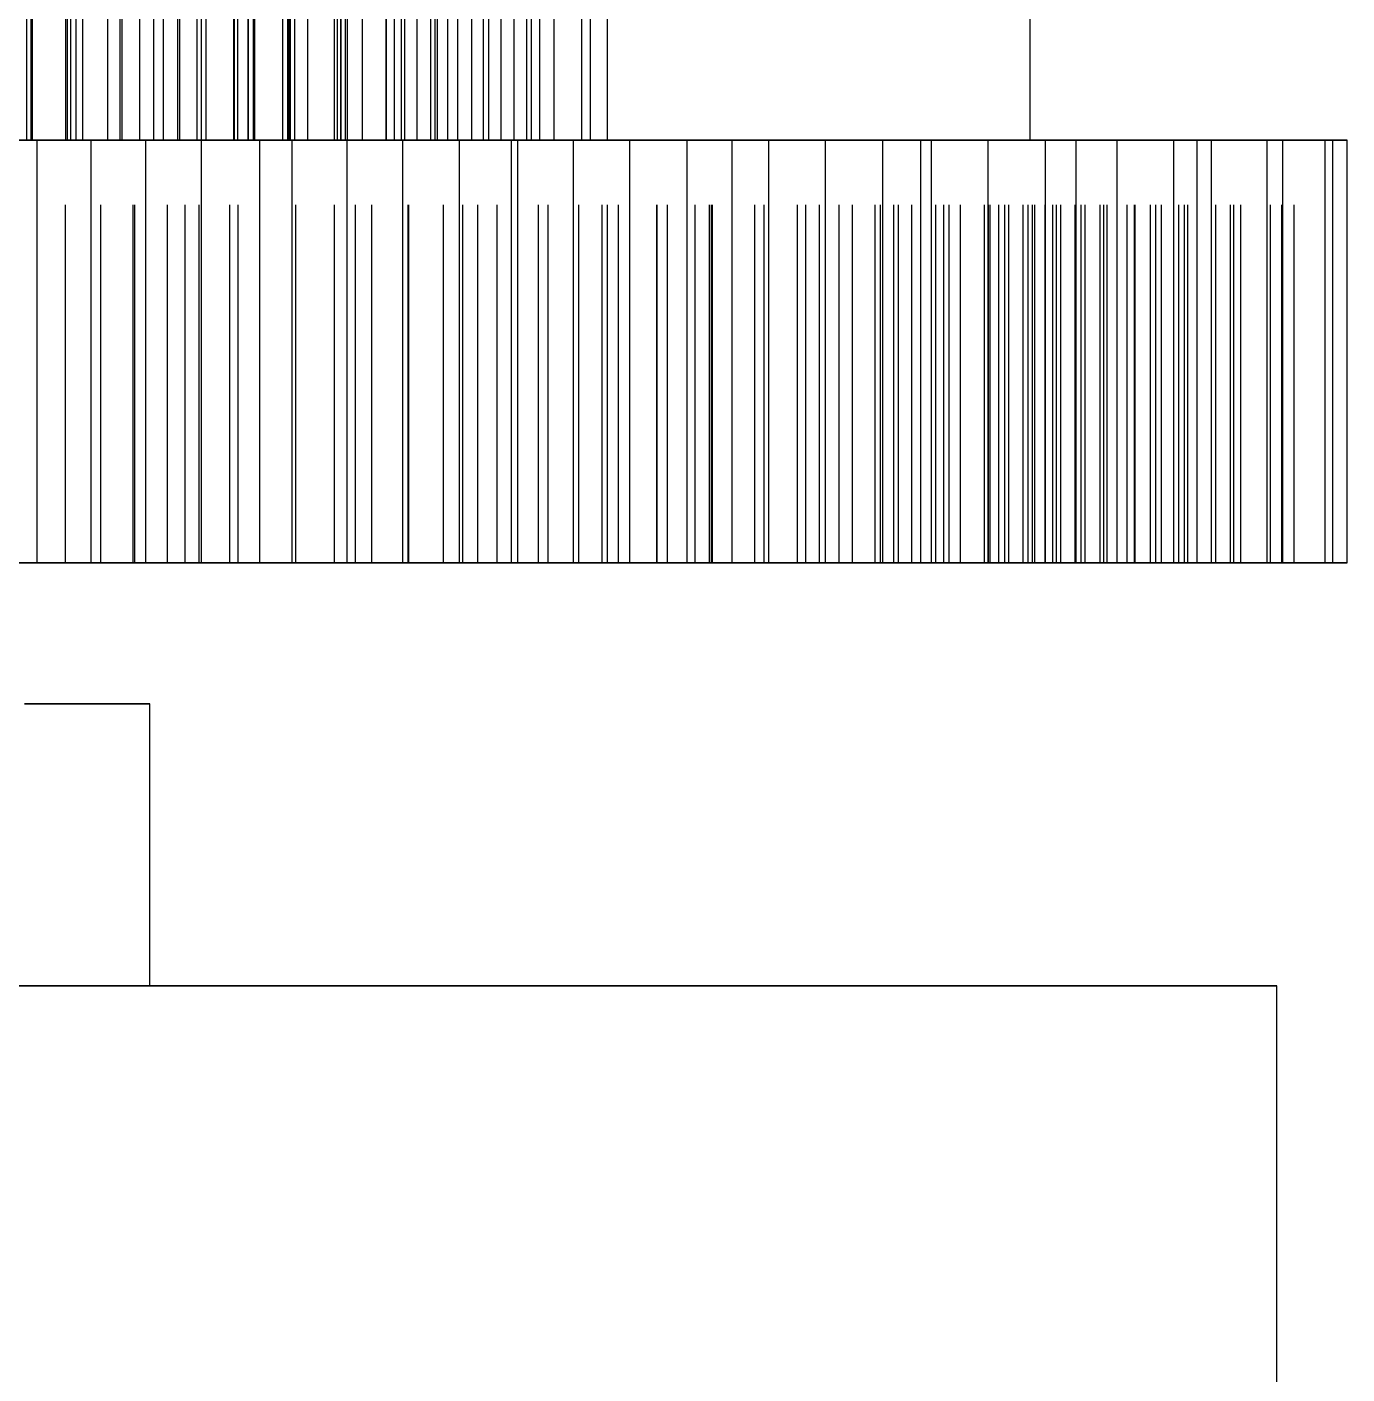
# Model space of a CAD drawing. Header units: millimetres. Extents: x -13 to 234, y -140 to 87.
# Drawn here: x 40.814 to 45.499, y 64.633 to 69.411 of the extents above; entities that cross this region are included whole.
import ezdxf

# ---------------------------------------------------------------- set-up
doc = ezdxf.new("R2010")
doc.units = ezdxf.units.MM
doc.linetypes.add('DASHED', pattern=[1.524, 1.27, -0.254])
doc.layers.add('HIDDEN', color=8, linetype='DASHED')
doc.layers.add('VISIBLE', color=7, linetype='CONTINUOUS')

msp = doc.modelspace()

# ---------------------------------------------------------------- linework, layer by layer
at = {"layer": 'HIDDEN'}
for points in [[(40.81405, 69.01), (40.81405, 73.01)], [(40.81405, 69.01), (40.81405, 73.01)], [(40.82917, 69.01), (40.82917, 73.01)], [(40.82917, 69.01), (40.82917, 73.01)], [(40.83438, 69.01), (40.83438, 73.01)], [(40.83438, 69.01), (40.83438, 73.01)], [(40.95166, 69.01), (40.95166, 73.01)], [(40.95166, 69.01), (40.95166, 73.01)], [(40.95778, 69.01), (40.95778, 73.01)], [(40.95778, 69.01), (40.95778, 73.01)], [(40.96945, 69.01), (40.96945, 73.01)], [(40.96945, 69.01), (40.96945, 73.01)], [(40.98869, 69.01), (40.98869, 73.01)], [(40.98869, 69.01), (40.98869, 73.01)], [(41.01295, 69.01), (41.01295, 73.01)], [(41.01295, 69.01), (41.01295, 73.01)], [(41.10142, 69.01), (41.10142, 73.01)], [(41.10142, 69.01), (41.10142, 73.01)], [(41.14527, 69.01), (41.14527, 73.01)], [(41.14527, 69.01), (41.14527, 73.01)], [(41.15241, 69.01), (41.15241, 73.01)], [(41.15241, 69.01), (41.15241, 73.01)], [(41.21428, 69.01), (41.21428, 73.01)], [(41.21428, 69.01), (41.21428, 73.01)], [(41.26419, 69.01), (41.26419, 73.01)], [(41.26419, 69.01), (41.26419, 73.01)], [(41.29909, 69.01), (41.29909, 73.01)], [(41.29909, 69.01), (41.29909, 73.01)], [(41.34936, 69.01), (41.34936, 73.01)], [(41.34936, 69.01), (41.34936, 73.01)], [(41.35685, 69.01), (41.35685, 73.01)], [(41.35685, 69.01), (41.35685, 73.01)], [(41.41782, 69.01), (41.41782, 73.01)], [(41.41782, 69.01), (41.41782, 73.01)], [(41.43334, 69.01), (41.43334, 73.01)], [(41.43334, 69.01), (41.43334, 73.01)], [(41.45025, 69.01), (41.45025, 73.01)], [(41.45025, 69.01), (41.45025, 73.01)], [(41.54834, 69.01), (41.54834, 73.01)], [(41.54834, 69.01), (41.54834, 73.01)], [(41.55129, 69.01), (41.55129, 73.01)], [(41.55129, 69.01), (41.55129, 73.01)], [(41.56259, 69.01), (41.56259, 73.01)], [(41.56259, 69.01), (41.56259, 73.01)], [(41.5988, 69.01), (41.5988, 73.01)], [(41.5988, 69.01), (41.5988, 73.01)], [(41.60028, 69.01), (41.60028, 73.01)], [(41.60028, 69.01), (41.60028, 73.01)], [(41.6185, 69.01), (41.6185, 73.01)], [(41.6185, 69.01), (41.6185, 73.01)], [(41.62339, 69.01), (41.62339, 73.01)], [(41.62339, 69.01), (41.62339, 73.01)], [(41.72181, 69.01), (41.72181, 73.01)], [(41.72181, 69.01), (41.72181, 73.01)], [(41.73992, 69.01), (41.73992, 73.01)], [(41.73992, 69.01), (41.73992, 73.01)], [(41.7405, 69.01), (41.7405, 73.01)], [(41.7405, 69.01), (41.7405, 73.01)], [(41.74476, 69.01), (41.74476, 73.01)], [(41.74476, 69.01), (41.74476, 73.01)], [(41.74731, 69.01), (41.74731, 73.01)], [(41.74731, 69.01), (41.74731, 73.01)], [(41.74914, 69.01), (41.74914, 73.01)], [(41.74914, 69.01), (41.74914, 73.01)], [(41.76511, 69.01), (41.76511, 73.01)], [(41.76511, 69.01), (41.76511, 73.01)], [(41.81109, 69.01), (41.81109, 73.01)], [(41.81109, 69.01), (41.81109, 73.01)], [(41.90581, 69.01), (41.90581, 73.01)], [(41.90581, 69.01), (41.90581, 73.01)], [(41.91579, 69.01), (41.91579, 73.01)], [(41.91579, 69.01), (41.91579, 73.01)], [(41.9279, 69.01), (41.9279, 73.01)], [(41.9279, 69.01), (41.9279, 73.01)], [(41.9296, 69.01), (41.9296, 73.01)], [(41.9296, 69.01), (41.9296, 73.01)], [(41.94468, 69.01), (41.94468, 73.01)], [(41.94468, 69.01), (41.94468, 73.01)], [(41.95155, 69.01), (41.95155, 73.01)], [(41.95155, 69.01), (41.95155, 73.01)], [(42.00451, 69.01), (42.00451, 73.01)], [(42.00451, 69.01), (42.00451, 73.01)], [(42.08865, 69.01), (42.08865, 73.01)], [(42.08865, 69.01), (42.08865, 73.01)], [(42.08911, 69.01), (42.08911, 73.01)], [(42.08911, 69.01), (42.08911, 73.01)], [(42.09023, 69.01), (42.09023, 73.01)], [(42.09023, 69.01), (42.09023, 73.01)], [(42.11877, 69.01), (42.11877, 73.01)], [(42.11877, 69.01), (42.11877, 73.01)], [(42.14323, 69.01), (42.14323, 73.01)], [(42.14323, 69.01), (42.14323, 73.01)], [(42.15543, 69.01), (42.15543, 73.01)], [(42.15543, 69.01), (42.15543, 73.01)], [(42.19859, 69.01), (42.19859, 73.01)], [(42.19859, 69.01), (42.19859, 73.01)], [(42.24738, 69.01), (42.24738, 73.01)], [(42.24738, 69.01), (42.24738, 73.01)], [(42.26326, 69.01), (42.26326, 73.01)], [(42.26326, 69.01), (42.26326, 73.01)], [(42.27168, 69.01), (42.27168, 73.01)], [(42.27168, 69.01), (42.27168, 73.01)], [(42.3079, 69.01), (42.3079, 73.01)], [(42.3079, 69.01), (42.3079, 73.01)], [(42.3428, 69.01), (42.3428, 73.01)], [(42.3428, 69.01), (42.3428, 73.01)], [(42.3932, 69.01), (42.3932, 73.01)], [(42.3932, 69.01), (42.3932, 73.01)], [(42.43485, 69.01), (42.43485, 73.01)], [(42.43485, 69.01), (42.43485, 73.01)], [(42.45347, 69.01), (42.45347, 73.01)], [(42.45347, 69.01), (42.45347, 73.01)], [(42.49691, 69.01), (42.49691, 73.01)], [(42.49691, 69.01), (42.49691, 73.01)], [(42.54325, 69.01), (42.54325, 73.01)], [(42.54325, 69.01), (42.54325, 73.01)], [(42.58821, 69.01), (42.58821, 73.01)], [(42.58821, 69.01), (42.58821, 73.01)], [(42.60498, 69.01), (42.60498, 73.01)], [(42.60498, 69.01), (42.60498, 73.01)], [(42.63444, 69.01), (42.63444, 73.01)], [(42.63444, 69.01), (42.63444, 73.01)], [(42.6857, 69.01), (42.6857, 73.01)], [(42.6857, 69.01), (42.6857, 73.01)], [(42.78352, 69.01), (42.78352, 73.01)], [(42.78352, 69.01), (42.78352, 73.01)], [(42.81452, 69.01), (42.81452, 73.01)], [(42.81452, 69.01), (42.81452, 73.01)], [(42.8742, 69.01), (42.8742, 73.01)], [(42.8742, 69.01), (42.8742, 73.01)], [(30.41071, 69.01), (31.01786, 69.01), (31.625, 69.01), (32.23214, 69.01), (32.83929, 69.01), (33.44643, 69.01), (34.05357, 69.01), (34.66071, 69.01), (35.26786, 69.01), (35.875, 69.01), (36.48214, 69.01), (37.08929, 69.01), (37.69643, 69.01), (38.30357, 69.01), (38.91071, 69.01), (39.51786, 69.01), (40.125, 69.01), (40.73214, 69.01), (41.33929, 69.01), (41.94643, 69.01), (42.55357, 69.01), (43.16071, 69.01), (43.76786, 69.01), (44.375, 69.01)], [(42.875, 69.01), (42.31548, 69.01), (41.75595, 69.01), (41.19643, 69.01), (40.6369, 69.01), (40.07738, 69.01), (39.51786, 69.01), (38.95833, 69.01), (38.39881, 69.01), (37.83929, 69.01), (37.27976, 69.01), (36.72024, 69.01), (36.16071, 69.01), (35.60119, 69.01), (35.04167, 69.01), (34.48214, 69.01), (33.92262, 69.01), (33.3631, 69.01), (32.80357, 69.01), (32.24405, 69.01), (31.68452, 69.01), (31.125, 69.01), (30.56548, 69.01)], [(30.56548, 69.01), (31.125, 69.01), (31.68452, 69.01), (32.24405, 69.01), (32.80357, 69.01), (33.3631, 69.01), (33.92262, 69.01), (34.48214, 69.01), (35.04167, 69.01), (35.60119, 69.01), (36.16071, 69.01), (36.72024, 69.01), (37.27976, 69.01), (37.83929, 69.01), (38.39881, 69.01), (38.95833, 69.01), (39.51786, 69.01), (40.07738, 69.01), (40.6369, 69.01), (41.19643, 69.01), (41.75595, 69.01), (42.31548, 69.01), (42.875, 69.01)], [(40.81405, 69.01), (40.61785, 69.01)], [(40.61785, 69.01), (40.81405, 69.01)], [(40.66362, 69.01), (40.8508, 69.01)], [(40.69615, 69.01), (40.83438, 69.01)], [(40.83438, 69.01), (40.69615, 69.01)], [(44.375, 69.01), (44.23977, 69.01), (44.10455, 69.01), (43.96932, 69.01), (43.8341, 69.01), (43.69887, 69.01), (43.56364, 69.01), (43.42842, 69.01), (43.29319, 69.01), (43.15796, 69.01), (43.02274, 69.01), (42.88751, 69.01), (42.75229, 69.01), (42.61706, 69.01), (42.48183, 69.01), (42.34661, 69.01), (42.21138, 69.01), (42.07616, 69.01), (41.94093, 69.01), (41.8057, 69.01), (41.67048, 69.01), (41.53525, 69.01), (41.40002, 69.01), (41.2648, 69.01), (41.12957, 69.01), (40.99435, 69.01), (40.85912, 69.01), (40.72389, 69.01)], [(40.95166, 69.01), (40.74615, 69.01)], [(40.74615, 69.01), (40.95166, 69.01)], [(41.01295, 69.01), (40.81405, 69.01)], [(40.81405, 69.01), (41.01295, 69.01)], [(40.95778, 69.01), (40.82917, 69.01)], [(40.82917, 69.01), (40.98869, 69.01)], [(40.98869, 69.01), (40.82917, 69.01)], [(40.82917, 69.01), (40.95778, 69.01)], [(40.83438, 69.01), (40.96945, 69.01)], [(40.96945, 69.01), (40.83438, 69.01)], [(40.8508, 69.01), (41.04166, 69.01)], [(40.8508, 67.51), (40.8508, 69.01)], [(40.95088, 69.01), (41.19152, 69.01)], [(41.07584, 69.01), (40.95088, 69.01)], [(41.19152, 69.01), (40.95088, 69.01)], [(40.95088, 69.01), (41.07584, 69.01)], [(40.95088, 67.51), (40.95088, 69.01)], [(40.95088, 67.51), (40.95088, 69.01)], [(41.10142, 69.01), (40.95166, 69.01)], [(40.95166, 69.01), (41.10142, 69.01)], [(41.15241, 69.01), (40.95778, 69.01)], [(40.95778, 69.01), (41.15241, 69.01)], [(40.96945, 69.01), (41.10142, 69.01)], [(41.10142, 69.01), (40.96945, 69.01)], [(40.98869, 69.01), (41.14527, 69.01)], [(41.14527, 69.01), (40.98869, 69.01)], [(41.21428, 69.01), (41.01295, 69.01)], [(41.01295, 69.01), (41.21428, 69.01)], [(41.04166, 69.01), (41.23594, 69.01)], [(41.04166, 67.51), (41.04166, 69.01)], [(41.19643, 69.01), (41.07584, 69.01)], [(41.07584, 69.01), (41.19643, 69.01)], [(41.07584, 67.51), (41.07584, 69.01)], [(41.07584, 67.51), (41.07584, 69.01)], [(41.14527, 69.01), (41.29909, 69.01)], [(41.29909, 69.01), (41.14527, 69.01)], [(41.34936, 69.01), (41.15241, 69.01)], [(41.15241, 69.01), (41.34936, 69.01)], [(41.19152, 69.01), (41.37573, 69.01)], [(41.37573, 69.01), (41.19152, 69.01)], [(41.19152, 67.51), (41.19152, 69.01)], [(41.19152, 67.51), (41.19152, 69.01)], [(41.31298, 69.01), (41.19643, 69.01)], [(41.19643, 69.01), (41.31298, 69.01)], [(41.19643, 67.51), (41.19643, 69.01)], [(41.19643, 67.51), (41.19643, 69.01)], [(41.41782, 69.01), (41.21428, 69.01)], [(41.21428, 69.01), (41.41782, 69.01)], [(41.23594, 69.01), (41.43344, 69.01)], [(41.23594, 67.51), (41.23594, 69.01)], [(41.35685, 69.01), (41.26419, 69.01)], [(41.26419, 69.01), (41.43334, 69.01)], [(41.43334, 69.01), (41.26419, 69.01)], [(41.26419, 69.01), (41.35685, 69.01)], [(41.29909, 69.01), (41.45025, 69.01)], [(41.45025, 69.01), (41.29909, 69.01)], [(41.4257, 69.01), (41.31298, 69.01)], [(41.31298, 69.01), (41.4257, 69.01)], [(41.31298, 67.51), (41.31298, 69.01)], [(41.31298, 67.51), (41.31298, 69.01)], [(41.54834, 69.01), (41.34936, 69.01)], [(41.34936, 69.01), (41.54834, 69.01)], [(41.55129, 69.01), (41.35685, 69.01)], [(41.35685, 69.01), (41.55129, 69.01)], [(41.37573, 69.01), (41.56388, 69.01)], [(41.56388, 69.01), (41.37573, 69.01)], [(41.37573, 67.51), (41.37573, 69.01)], [(41.37573, 67.51), (41.37573, 69.01)], [(41.62339, 69.01), (41.41782, 69.01)], [(41.41782, 69.01), (41.62339, 69.01)], [(41.53473, 69.01), (41.4257, 69.01)], [(41.4257, 69.01), (41.53473, 69.01)], [(41.4257, 67.51), (41.4257, 69.01)], [(41.4257, 67.51), (41.4257, 69.01)], [(41.43334, 69.01), (41.60028, 69.01)], [(41.60028, 69.01), (41.43334, 69.01)], [(41.43344, 69.01), (41.64018, 69.01)], [(41.43344, 67.51), (41.43344, 69.01)], [(41.45025, 69.01), (41.5988, 69.01)], [(41.5988, 69.01), (41.45025, 69.01)], [(41.64018, 69.01), (41.53473, 69.01)], [(41.53473, 69.01), (41.64018, 69.01)], [(41.53473, 67.51), (41.53473, 69.01)], [(41.53473, 67.51), (41.53473, 69.01)], [(41.74914, 69.01), (41.54834, 69.01)], [(41.54834, 69.01), (41.74914, 69.01)], [(41.74731, 69.01), (41.55129, 69.01)], [(41.55129, 69.01), (41.74731, 69.01)], [(41.6185, 69.01), (41.56259, 69.01)], [(41.56259, 69.01), (41.73992, 69.01)], [(41.73992, 69.01), (41.56259, 69.01)], [(41.56259, 69.01), (41.6185, 69.01)], [(41.56388, 69.01), (41.75559, 69.01)], [(41.64018, 69.01), (41.56388, 69.01)], [(41.56388, 67.51), (41.56388, 69.01)], [(41.56388, 67.51), (41.56388, 69.01)], [(41.5988, 69.01), (41.74476, 69.01)], [(41.74476, 69.01), (41.5988, 69.01)], [(41.60028, 69.01), (41.76511, 69.01)], [(41.76511, 69.01), (41.60028, 69.01)], [(41.81109, 69.01), (41.6185, 69.01)], [(41.6185, 69.01), (41.81109, 69.01)], [(41.74476, 69.01), (41.62339, 69.01)], [(41.62339, 69.01), (41.74476, 69.01)], [(41.64018, 67.51), (41.64018, 69.01)], [(41.7405, 69.01), (41.72181, 69.01)], [(41.72181, 69.01), (41.90581, 69.01)], [(41.90581, 69.01), (41.72181, 69.01)], [(41.72181, 69.01), (41.7405, 69.01)], [(41.73992, 69.01), (41.91579, 69.01)], [(41.91579, 69.01), (41.73992, 69.01)], [(41.7405, 69.01), (41.9296, 69.01)], [(41.9296, 69.01), (41.7405, 69.01)], [(41.94468, 69.01), (41.74731, 69.01)], [(41.74731, 69.01), (41.94468, 69.01)], [(41.95155, 69.01), (41.74914, 69.01)], [(41.74914, 69.01), (41.95155, 69.01)], [(41.75559, 69.01), (41.95055, 69.01)], [(41.75559, 67.51), (41.75559, 69.01)], [(41.76511, 69.01), (41.9279, 69.01)], [(41.9279, 69.01), (41.76511, 69.01)], [(41.76884, 69.01), (41.98057, 69.01)], [(41.90522, 69.01), (41.76884, 69.01)], [(41.98057, 69.01), (41.76884, 69.01)], [(41.76884, 69.01), (41.90522, 69.01)], [(41.76884, 67.51), (41.76884, 69.01)], [(41.76884, 67.51), (41.76884, 69.01)], [(42.00451, 69.01), (41.81109, 69.01)], [(41.81109, 69.01), (42.00451, 69.01)], [(42.03771, 69.01), (41.90522, 69.01)], [(41.90522, 69.01), (42.03771, 69.01)], [(41.90522, 67.51), (41.90522, 69.01)], [(41.90522, 67.51), (41.90522, 69.01)], [(41.90581, 69.01), (42.08911, 69.01)], [(42.08911, 69.01), (41.90581, 69.01)], [(41.91579, 69.01), (42.09023, 69.01)], [(42.09023, 69.01), (41.91579, 69.01)], [(41.9279, 69.01), (42.08865, 69.01)], [(42.08865, 69.01), (41.9279, 69.01)], [(41.9296, 69.01), (42.11877, 69.01)], [(42.11877, 69.01), (41.9296, 69.01)], [(42.14323, 69.01), (41.94468, 69.01)], [(41.94468, 69.01), (42.14323, 69.01)], [(41.95055, 69.01), (42.14853, 69.01)], [(41.95055, 67.51), (41.95055, 69.01)], [(42.15543, 69.01), (41.95155, 69.01)], [(41.95155, 69.01), (42.15543, 69.01)], [(41.98057, 69.01), (42.16907, 69.01)], [(42.16907, 69.01), (41.98057, 69.01)], [(41.98057, 67.51), (41.98057, 69.01)], [(41.98057, 67.51), (41.98057, 69.01)], [(42.19859, 69.01), (42.00451, 69.01)], [(42.00451, 69.01), (42.19859, 69.01)], [(42.16661, 69.01), (42.03771, 69.01)], [(42.03771, 69.01), (42.16661, 69.01)], [(42.03771, 67.51), (42.03771, 69.01)], [(42.03771, 67.51), (42.03771, 69.01)], [(42.08865, 69.01), (42.24738, 69.01)], [(42.24738, 69.01), (42.08865, 69.01)], [(42.08911, 69.01), (42.27168, 69.01)], [(42.27168, 69.01), (42.08911, 69.01)], [(42.09023, 69.01), (42.26326, 69.01)], [(42.26326, 69.01), (42.09023, 69.01)], [(42.11877, 69.01), (42.3079, 69.01)], [(42.3079, 69.01), (42.11877, 69.01)], [(42.3428, 69.01), (42.14323, 69.01)], [(42.14323, 69.01), (42.3428, 69.01)], [(42.14853, 69.01), (42.34935, 69.01)], [(42.14853, 67.51), (42.14853, 69.01)], [(42.24738, 69.01), (42.15543, 69.01)], [(42.15543, 69.01), (42.24738, 69.01)], [(42.29208, 69.01), (42.16661, 69.01)], [(42.16661, 69.01), (42.29208, 69.01)], [(42.16661, 67.51), (42.16661, 69.01)], [(42.16661, 67.51), (42.16661, 69.01)], [(42.16907, 69.01), (42.36101, 69.01)], [(42.36101, 69.01), (42.16907, 69.01)], [(42.16907, 67.51), (42.16907, 69.01)], [(42.16907, 67.51), (42.16907, 69.01)], [(42.3932, 69.01), (42.19859, 69.01)], [(42.19859, 69.01), (42.3932, 69.01)], [(42.26326, 69.01), (42.43485, 69.01)], [(42.43485, 69.01), (42.26326, 69.01)], [(42.27168, 69.01), (42.45347, 69.01)], [(42.45347, 69.01), (42.27168, 69.01)], [(42.41425, 69.01), (42.29208, 69.01)], [(42.29208, 69.01), (42.41425, 69.01)], [(42.29208, 67.51), (42.29208, 69.01)], [(42.29208, 67.51), (42.29208, 69.01)], [(42.3079, 69.01), (42.49691, 69.01)], [(42.49691, 69.01), (42.3079, 69.01)], [(42.54325, 69.01), (42.3428, 69.01)], [(42.3428, 69.01), (42.54325, 69.01)], [(42.34935, 69.01), (42.53321, 69.01)], [(42.34935, 67.51), (42.34935, 69.01)], [(42.36101, 69.01), (42.55602, 69.01)], [(42.53321, 69.01), (42.36101, 69.01)], [(42.36101, 67.51), (42.36101, 69.01)], [(42.36101, 67.51), (42.36101, 69.01)], [(42.58821, 69.01), (42.3932, 69.01)], [(42.3932, 69.01), (42.58821, 69.01)], [(42.53321, 69.01), (42.41425, 69.01)], [(42.41425, 69.01), (42.53321, 69.01)], [(42.41425, 67.51), (42.41425, 69.01)], [(42.41425, 67.51), (42.41425, 69.01)], [(42.43485, 69.01), (42.60498, 69.01)], [(42.60498, 69.01), (42.43485, 69.01)], [(42.45347, 69.01), (42.63444, 69.01)], [(42.63444, 69.01), (42.45347, 69.01)], [(42.48238, 69.01), (42.66385, 69.01)], [(42.6293, 69.01), (42.48238, 69.01)], [(42.66385, 69.01), (42.48238, 69.01)], [(42.48238, 69.01), (42.6293, 69.01)], [(42.48238, 67.51), (42.48238, 69.01)], [(42.48238, 67.51), (42.48238, 69.01)], [(42.49691, 69.01), (42.6857, 69.01)], [(42.6857, 69.01), (42.49691, 69.01)], [(42.53321, 67.51), (42.53321, 69.01)], [(42.60498, 69.01), (42.54325, 69.01)], [(42.54325, 69.01), (42.60498, 69.01)], [(42.55602, 69.01), (42.75386, 69.01)], [(42.55602, 67.51), (42.55602, 69.01)], [(42.78352, 69.01), (42.58821, 69.01)], [(42.58821, 69.01), (42.78352, 69.01)], [(42.77286, 69.01), (42.6293, 69.01)], [(42.6293, 69.01), (42.77286, 69.01)], [(42.6293, 67.51), (42.6293, 69.01)], [(42.6293, 67.51), (42.6293, 69.01)], [(42.63444, 69.01), (42.81452, 69.01)], [(42.81452, 69.01), (42.63444, 69.01)], [(42.66385, 69.01), (42.85545, 69.01)], [(42.85545, 69.01), (42.66385, 69.01)], [(42.66385, 67.51), (42.66385, 69.01)], [(42.66385, 67.51), (42.66385, 69.01)], [(42.6857, 69.01), (42.8742, 69.01)], [(42.8742, 69.01), (42.6857, 69.01)], [(42.75386, 69.01), (42.95429, 69.01)], [(42.75386, 67.51), (42.75386, 69.01)], [(42.91328, 69.01), (42.77286, 69.01)], [(42.77286, 69.01), (42.91328, 69.01)], [(42.77286, 67.51), (42.77286, 69.01)], [(42.77286, 67.51), (42.77286, 69.01)], [(42.81452, 69.01), (42.78352, 69.01)], [(42.78352, 69.01), (42.81452, 69.01)], [(42.85545, 69.01), (43.04995, 69.01)], [(43.04995, 69.01), (42.85545, 69.01)], [(42.85545, 67.51), (42.85545, 69.01)], [(42.85545, 67.51), (42.85545, 69.01)], [(42.875, 67.51), (42.875, 69.01)], [(43.05071, 69.01), (42.91328, 69.01)], [(42.91328, 69.01), (43.05071, 69.01)], [(42.91328, 67.51), (42.91328, 69.01)], [(42.91328, 67.51), (42.91328, 69.01)], [(42.95429, 69.01), (43.15715, 69.01)], [(42.95429, 67.51), (42.95429, 69.01)], [(43.04995, 69.01), (43.24705, 69.01)], [(43.24705, 69.01), (43.04995, 69.01)], [(43.04995, 67.51), (43.04995, 69.01)], [(43.04995, 67.51), (43.04995, 69.01)], [(43.18525, 69.01), (43.05071, 69.01)], [(43.05071, 69.01), (43.18525, 69.01)], [(43.05071, 67.51), (43.05071, 69.01)], [(43.05071, 67.51), (43.05071, 69.01)], [(43.08696, 69.01), (43.23703, 69.01)], [(43.2435, 69.01), (43.08696, 69.01)], [(43.23703, 69.01), (43.08696, 69.01)], [(43.08696, 69.01), (43.2435, 69.01)], [(43.08696, 67.51), (43.08696, 69.01)], [(43.08696, 67.51), (43.08696, 69.01)], [(43.15715, 69.01), (43.31696, 69.01)], [(43.15715, 67.51), (43.15715, 69.01)], [(43.31696, 69.01), (43.18525, 69.01)], [(43.18525, 69.01), (43.31696, 69.01)], [(43.18525, 67.51), (43.18525, 69.01)], [(43.18525, 67.51), (43.18525, 69.01)], [(43.23703, 69.01), (43.43051, 69.01)], [(43.43051, 69.01), (43.23703, 69.01)], [(43.23703, 67.51), (43.23703, 69.01)], [(43.23703, 67.51), (43.23703, 69.01)], [(43.39721, 69.01), (43.2435, 69.01)], [(43.2435, 69.01), (43.39721, 69.01)], [(43.2435, 67.51), (43.2435, 69.01)], [(43.2435, 67.51), (43.2435, 69.01)], [(43.24705, 69.01), (43.4465, 69.01)], [(43.31696, 69.01), (43.24705, 69.01)], [(43.24705, 67.51), (43.24705, 69.01)], [(43.24705, 67.51), (43.24705, 69.01)], [(43.31696, 67.51), (43.31696, 69.01)], [(43.54828, 69.01), (43.39721, 69.01)], [(43.39721, 69.01), (43.54828, 69.01)], [(43.39721, 67.51), (43.39721, 69.01)], [(43.39721, 67.51), (43.39721, 69.01)], [(43.43051, 69.01), (43.62636, 69.01)], [(43.62636, 69.01), (43.43051, 69.01)], [(43.43051, 67.51), (43.43051, 69.01)], [(43.43051, 67.51), (43.43051, 69.01)], [(43.4465, 69.01), (43.64812, 69.01)], [(43.4465, 67.51), (43.4465, 69.01)], [(43.6968, 69.01), (43.54828, 69.01)], [(43.54828, 69.01), (43.6968, 69.01)], [(43.54828, 67.51), (43.54828, 69.01)], [(43.54828, 67.51), (43.54828, 69.01)], [(43.57877, 69.01), (43.69648, 69.01)], [(43.74394, 69.01), (43.57877, 69.01)], [(43.69648, 69.01), (43.57877, 69.01)], [(43.57877, 69.01), (43.74394, 69.01)], [(43.57877, 67.51), (43.57877, 69.01)], [(43.57877, 67.51), (43.57877, 69.01)], [(43.62636, 69.01), (43.82428, 69.01)], [(43.82428, 69.01), (43.62636, 69.01)], [(43.62636, 67.51), (43.62636, 69.01)], [(43.62636, 67.51), (43.62636, 69.01)], [(43.64812, 69.01), (43.85175, 69.01)], [(43.64812, 67.51), (43.64812, 69.01)], [(43.69648, 69.01), (43.89064, 69.01)], [(43.89064, 69.01), (43.69648, 69.01)], [(43.69648, 67.51), (43.69648, 69.01)], [(43.69648, 67.51), (43.69648, 69.01)], [(43.84286, 69.01), (43.6968, 69.01)], [(43.6968, 69.01), (43.84286, 69.01)], [(43.6968, 67.51), (43.6968, 69.01)], [(43.6968, 67.51), (43.6968, 69.01)], [(43.90684, 69.01), (43.74394, 69.01)], [(43.74394, 69.01), (43.90684, 69.01)], [(43.74394, 67.51), (43.74394, 69.01)], [(43.74394, 67.51), (43.74394, 69.01)], [(43.82428, 69.01), (44.0241, 69.01)], [(43.98649, 69.01), (43.82428, 69.01)], [(43.82428, 67.51), (43.82428, 69.01)], [(43.82428, 67.51), (43.82428, 69.01)], [(43.98649, 69.01), (43.84286, 69.01)], [(43.84286, 69.01), (43.98649, 69.01)], [(43.84286, 67.51), (43.84286, 69.01)], [(43.84286, 67.51), (43.84286, 69.01)], [(43.85175, 69.01), (43.98649, 69.01)], [(43.85175, 67.51), (43.85175, 69.01)], [(43.89064, 69.01), (44.08658, 69.01)], [(44.08658, 69.01), (43.89064, 69.01)], [(43.89064, 67.51), (43.89064, 69.01)], [(43.89064, 67.51), (43.89064, 69.01)], [(44.06759, 69.01), (43.90684, 69.01)], [(43.90684, 69.01), (44.06759, 69.01)], [(43.90684, 67.51), (43.90684, 69.01)], [(43.90684, 67.51), (43.90684, 69.01)], [(43.9547, 69.01), (44.03932, 69.01)], [(44.12746, 69.01), (43.9547, 69.01)], [(44.03932, 69.01), (43.9547, 69.01)], [(43.9547, 69.01), (44.12746, 69.01)], [(43.9547, 67.51), (43.9547, 69.01)], [(43.9547, 67.51), (43.9547, 69.01)], [(43.98649, 67.51), (43.98649, 69.01)], [(44.0241, 69.01), (44.22563, 69.01)], [(44.0241, 67.51), (44.0241, 69.01)], [(44.03932, 69.01), (44.23291, 69.01)], [(44.23291, 69.01), (44.03932, 69.01)], [(44.03932, 67.51), (44.03932, 69.01)], [(44.03932, 67.51), (44.03932, 69.01)], [(44.22626, 69.01), (44.06759, 69.01)], [(44.06759, 69.01), (44.22626, 69.01)], [(44.06759, 67.51), (44.06759, 69.01)], [(44.06759, 67.51), (44.06759, 69.01)], [(44.08658, 69.01), (44.28409, 69.01)], [(44.28409, 69.01), (44.08658, 69.01)], [(44.08658, 67.51), (44.08658, 69.01)], [(44.08658, 67.51), (44.08658, 69.01)], [(44.29851, 69.01), (44.12746, 69.01)], [(44.12746, 69.01), (44.29851, 69.01)], [(44.12746, 67.51), (44.12746, 69.01)], [(44.12746, 67.51), (44.12746, 69.01)], [(44.21238, 69.01), (44.26336, 69.01)], [(44.39163, 69.01), (44.21238, 69.01)], [(44.26336, 69.01), (44.21238, 69.01)], [(44.21238, 69.01), (44.39163, 69.01)], [(44.21238, 67.51), (44.21238, 69.01)], [(44.21238, 67.51), (44.21238, 69.01)], [(44.22563, 69.01), (44.42873, 69.01)], [(44.22563, 67.51), (44.22563, 69.01)], [(44.38291, 69.01), (44.22626, 69.01)], [(44.22626, 69.01), (44.38291, 69.01)], [(44.22626, 67.51), (44.22626, 69.01)], [(44.22626, 67.51), (44.22626, 69.01)], [(44.23291, 69.01), (44.42771, 69.01)], [(44.42771, 69.01), (44.23291, 69.01)], [(44.23291, 67.51), (44.23291, 69.01)], [(44.23291, 67.51), (44.23291, 69.01)], [(44.26336, 69.01), (44.45517, 69.01)], [(44.45517, 69.01), (44.26336, 69.01)], [(44.26336, 67.51), (44.26336, 69.01)], [(44.26336, 67.51), (44.26336, 69.01)], [(44.28409, 69.01), (44.483, 69.01)], [(44.483, 69.01), (44.28409, 69.01)], [(44.28409, 67.51), (44.28409, 69.01)], [(44.28409, 67.51), (44.28409, 69.01)], [(44.46792, 69.01), (44.29851, 69.01)], [(44.29851, 69.01), (44.46792, 69.01)], [(44.29851, 67.51), (44.29851, 69.01)], [(44.29851, 67.51), (44.29851, 69.01)], [(44.35017, 67.51), (44.35017, 69.01)], [(44.35017, 69.01), (44.3672, 69.01)], [(44.53478, 69.01), (44.35017, 69.01)], [(44.3672, 69.01), (44.35017, 69.01)], [(44.35017, 69.01), (44.53478, 69.01)], [(44.35017, 67.51), (44.35017, 69.01)], [(44.3672, 67.51), (44.3672, 69.01)], [(44.3672, 69.01), (44.556, 69.01)], [(44.556, 69.01), (44.3672, 69.01)], [(44.3672, 67.51), (44.3672, 69.01)], [(44.53757, 69.01), (44.38291, 69.01)], [(44.38291, 69.01), (44.53757, 69.01)], [(44.38291, 67.51), (44.38291, 69.01)], [(44.38291, 67.51), (44.38291, 69.01)], [(44.56975, 69.01), (44.39163, 69.01)], [(44.39163, 69.01), (44.56975, 69.01)], [(44.39163, 67.51), (44.39163, 69.01)], [(44.39163, 67.51), (44.39163, 69.01)], [(44.42771, 69.01), (44.62356, 69.01)], [(44.62356, 69.01), (44.42771, 69.01)], [(44.42771, 67.51), (44.42771, 69.01)], [(44.42771, 67.51), (44.42771, 69.01)], [(44.42873, 69.01), (44.53757, 69.01)], [(44.42873, 67.51), (44.42873, 69.01)], [(44.45517, 69.01), (44.6476, 69.01)], [(44.6476, 69.01), (44.45517, 69.01)], [(44.45517, 67.51), (44.45517, 69.01)], [(44.45517, 67.51), (44.45517, 69.01)], [(44.63575, 69.01), (44.46792, 69.01)], [(44.46792, 69.01), (44.63575, 69.01)], [(44.46792, 67.51), (44.46792, 69.01)], [(44.46792, 67.51), (44.46792, 69.01)], [(44.483, 69.01), (44.68316, 69.01)], [(44.53757, 69.01), (44.483, 69.01)], [(44.483, 67.51), (44.483, 69.01)], [(44.483, 67.51), (44.483, 69.01)], [(44.71884, 69.01), (44.53478, 69.01)], [(44.53478, 69.01), (44.71884, 69.01)], [(44.53478, 67.51), (44.53478, 69.01)], [(44.53478, 67.51), (44.53478, 69.01)], [(44.53757, 67.51), (44.53757, 69.01)], [(44.556, 67.51), (44.556, 69.01)], [(44.556, 69.01), (44.74485, 69.01)], [(44.74485, 69.01), (44.556, 69.01)], [(44.556, 67.51), (44.556, 69.01)], [(44.74676, 69.01), (44.56975, 69.01)], [(44.56975, 69.01), (44.74676, 69.01)], [(44.56975, 67.51), (44.56975, 69.01)], [(44.56975, 67.51), (44.56975, 69.01)], [(44.62356, 69.01), (44.8203, 69.01)], [(44.8203, 69.01), (44.62356, 69.01)], [(44.62356, 67.51), (44.62356, 69.01)], [(44.62356, 67.51), (44.62356, 69.01)], [(44.80201, 69.01), (44.63575, 69.01)], [(44.63575, 69.01), (44.80201, 69.01)], [(44.63575, 67.51), (44.63575, 69.01)], [(44.63575, 67.51), (44.63575, 69.01)], [(44.6476, 69.01), (44.84054, 69.01)], [(44.84054, 69.01), (44.6476, 69.01)], [(44.6476, 67.51), (44.6476, 69.01)], [(44.6476, 67.51), (44.6476, 69.01)], [(44.68316, 69.01), (44.88446, 69.01)], [(44.68316, 67.51), (44.68316, 69.01)], [(44.90233, 69.01), (44.71884, 69.01)], [(44.71884, 69.01), (44.90233, 69.01)], [(44.71884, 67.51), (44.71884, 69.01)], [(44.71884, 67.51), (44.71884, 69.01)], [(44.74485, 67.51), (44.74485, 69.01)], [(44.74485, 69.01), (44.93366, 69.01)], [(44.93366, 69.01), (44.74485, 69.01)], [(44.74485, 67.51), (44.74485, 69.01)], [(44.92268, 69.01), (44.74676, 69.01)], [(44.74676, 69.01), (44.92268, 69.01)], [(44.74676, 67.51), (44.74676, 69.01)], [(44.74676, 67.51), (44.74676, 69.01)], [(44.9667, 69.01), (44.80201, 69.01)], [(44.80201, 69.01), (44.9667, 69.01)], [(44.80201, 67.51), (44.80201, 69.01)], [(44.80201, 67.51), (44.80201, 69.01)], [(44.8203, 69.01), (45.01784, 69.01)], [(44.9667, 69.01), (44.8203, 69.01)], [(44.8203, 67.51), (44.8203, 69.01)], [(44.8203, 67.51), (44.8203, 69.01)], [(44.84054, 69.01), (45.03388, 69.01)], [(45.03388, 69.01), (44.84054, 69.01)], [(44.84054, 67.51), (44.84054, 69.01)], [(44.84054, 67.51), (44.84054, 69.01)], [(44.88446, 69.01), (44.9667, 69.01)], [(44.88446, 67.51), (44.88446, 69.01)], [(45.08523, 69.01), (44.90233, 69.01)], [(44.90233, 69.01), (45.08523, 69.01)], [(44.90233, 67.51), (44.90233, 69.01)], [(44.90233, 67.51), (44.90233, 69.01)], [(45.09749, 69.01), (44.92268, 69.01)], [(44.92268, 69.01), (45.09749, 69.01)], [(44.92268, 67.51), (44.92268, 69.01)], [(44.92268, 67.51), (44.92268, 69.01)], [(44.93366, 69.01), (45.12237, 69.01)], [(45.12237, 69.01), (44.93366, 69.01)], [(44.93366, 67.51), (44.93366, 69.01)], [(44.93366, 67.51), (44.93366, 69.01)], [(44.9667, 67.51), (44.9667, 69.01)], [(45.01784, 69.01), (45.21606, 69.01)], [(45.01784, 67.51), (45.01784, 69.01)], [(45.03388, 69.01), (45.22753, 69.01)], [(45.22753, 69.01), (45.03388, 69.01)], [(45.03388, 67.51), (45.03388, 69.01)], [(45.03388, 67.51), (45.03388, 69.01)], [(45.26748, 69.01), (45.08523, 69.01)], [(45.08523, 69.01), (45.26748, 69.01)], [(45.08523, 67.51), (45.08523, 69.01)], [(45.08523, 67.51), (45.08523, 69.01)], [(45.27117, 69.01), (45.09749, 69.01)], [(45.09749, 69.01), (45.27117, 69.01)], [(45.09749, 67.51), (45.09749, 69.01)], [(45.09749, 67.51), (45.09749, 69.01)], [(45.12237, 69.01), (45.31092, 69.01)], [(45.31092, 69.01), (45.12237, 69.01)], [(45.12237, 67.51), (45.12237, 69.01)], [(45.12237, 67.51), (45.12237, 69.01)], [(45.21606, 69.01), (45.27117, 69.01)], [(45.21606, 67.51), (45.21606, 69.01)], [(45.22753, 69.01), (45.42142, 69.01)], [(45.27117, 69.01), (45.22753, 69.01)], [(45.22753, 67.51), (45.22753, 69.01)], [(45.22753, 67.51), (45.22753, 69.01)], [(45.44906, 69.01), (45.26748, 69.01)], [(45.26748, 69.01), (45.44906, 69.01)], [(45.26748, 67.51), (45.26748, 69.01)], [(45.26748, 67.51), (45.26748, 69.01)], [(45.27117, 67.51), (45.27117, 69.01)], [(45.31092, 69.01), (45.49925, 69.01)], [(45.44906, 69.01), (45.31092, 69.01)], [(45.31092, 67.51), (45.31092, 69.01)], [(45.31092, 67.51), (45.31092, 69.01)], [(45.42142, 69.01), (45.44906, 69.01)], [(45.42142, 67.51), (45.42142, 69.01)], [(45.44906, 67.51), (45.44906, 69.01)], [(45.49925, 67.51), (45.49925, 69.01)], [(42.875, 67.51), (42.31548, 67.51), (41.75595, 67.51), (41.19643, 67.51), (40.6369, 67.51), (40.07738, 67.51), (39.51786, 67.51), (38.95833, 67.51), (38.39881, 67.51), (37.83929, 67.51), (37.27976, 67.51), (36.72024, 67.51), (36.16071, 67.51), (35.60119, 67.51), (35.04167, 67.51), (34.48214, 67.51), (33.92262, 67.51), (33.3631, 67.51), (32.80357, 67.51), (32.24405, 67.51), (31.68452, 67.51), (31.125, 67.51), (30.56548, 67.51)], [(30.56548, 67.51), (31.125, 67.51), (31.68452, 67.51), (32.24405, 67.51), (32.80357, 67.51), (33.3631, 67.51), (33.92262, 67.51), (34.48214, 67.51), (35.04167, 67.51), (35.60119, 67.51), (36.16071, 67.51), (36.72024, 67.51), (37.27976, 67.51), (37.83929, 67.51), (38.39881, 67.51), (38.95833, 67.51), (39.51786, 67.51), (40.07738, 67.51), (40.6369, 67.51), (41.19643, 67.51), (41.75595, 67.51), (42.31548, 67.51), (42.875, 67.51)], [(40.66362, 67.51), (40.8508, 67.51)], [(40.8508, 67.51), (41.04166, 67.51)], [(40.95088, 67.51), (41.19152, 67.51)], [(41.07584, 67.51), (40.95088, 67.51)], [(41.19152, 67.51), (40.95088, 67.51)], [(40.95088, 67.51), (41.07584, 67.51)], [(41.04166, 67.51), (41.23594, 67.51)], [(41.19643, 67.51), (41.07584, 67.51)], [(41.07584, 67.51), (41.19643, 67.51)], [(41.19152, 67.51), (41.37573, 67.51)], [(41.37573, 67.51), (41.19152, 67.51)], [(41.31298, 67.51), (41.19643, 67.51)], [(41.19643, 67.51), (41.31298, 67.51)], [(41.23594, 67.51), (41.43344, 67.51)], [(41.4257, 67.51), (41.31298, 67.51)], [(41.31298, 67.51), (41.4257, 67.51)], [(41.37573, 67.51), (41.56388, 67.51)], [(41.56388, 67.51), (41.37573, 67.51)], [(41.53473, 67.51), (41.4257, 67.51)], [(41.4257, 67.51), (41.53473, 67.51)], [(41.43344, 67.51), (41.64018, 67.51)], [(41.64018, 67.51), (41.53473, 67.51)], [(41.53473, 67.51), (41.64018, 67.51)], [(41.56388, 67.51), (41.75559, 67.51)], [(41.64018, 67.51), (41.56388, 67.51)], [(41.75559, 67.51), (41.95055, 67.51)], [(41.76884, 67.51), (41.98057, 67.51)], [(41.90522, 67.51), (41.76884, 67.51)], [(41.98057, 67.51), (41.76884, 67.51)], [(41.76884, 67.51), (41.90522, 67.51)], [(42.03771, 67.51), (41.90522, 67.51)], [(41.90522, 67.51), (42.03771, 67.51)], [(41.95055, 67.51), (42.14853, 67.51)], [(41.98057, 67.51), (42.16907, 67.51)], [(42.16907, 67.51), (41.98057, 67.51)], [(42.16661, 67.51), (42.03771, 67.51)], [(42.03771, 67.51), (42.16661, 67.51)], [(42.14853, 67.51), (42.34935, 67.51)], [(42.29208, 67.51), (42.16661, 67.51)], [(42.16661, 67.51), (42.29208, 67.51)], [(42.16907, 67.51), (42.36101, 67.51)], [(42.36101, 67.51), (42.16907, 67.51)], [(42.41425, 67.51), (42.29208, 67.51)], [(42.29208, 67.51), (42.41425, 67.51)], [(42.34935, 67.51), (42.53321, 67.51)], [(42.36101, 67.51), (42.55602, 67.51)], [(42.53321, 67.51), (42.36101, 67.51)], [(42.53321, 67.51), (42.41425, 67.51)], [(42.41425, 67.51), (42.53321, 67.51)], [(42.48238, 67.51), (42.66385, 67.51)], [(42.6293, 67.51), (42.48238, 67.51)], [(42.66385, 67.51), (42.48238, 67.51)], [(42.48238, 67.51), (42.6293, 67.51)], [(42.55602, 67.51), (42.75386, 67.51)], [(42.77286, 67.51), (42.6293, 67.51)], [(42.6293, 67.51), (42.77286, 67.51)], [(42.66385, 67.51), (42.85545, 67.51)], [(42.85545, 67.51), (42.66385, 67.51)], [(42.75386, 67.51), (42.95429, 67.51)], [(42.91328, 67.51), (42.77286, 67.51)], [(42.77286, 67.51), (42.91328, 67.51)], [(42.85545, 67.51), (43.04995, 67.51)], [(43.04995, 67.51), (42.85545, 67.51)], [(43.05071, 67.51), (42.91328, 67.51)], [(42.91328, 67.51), (43.05071, 67.51)], [(42.95429, 67.51), (43.15715, 67.51)], [(43.04995, 67.51), (43.24705, 67.51)], [(43.24705, 67.51), (43.04995, 67.51)], [(43.18525, 67.51), (43.05071, 67.51)], [(43.05071, 67.51), (43.18525, 67.51)], [(43.08696, 67.51), (43.23703, 67.51)], [(43.2435, 67.51), (43.08696, 67.51)], [(43.23703, 67.51), (43.08696, 67.51)], [(43.08696, 67.51), (43.2435, 67.51)], [(43.15715, 67.51), (43.31696, 67.51)], [(43.31696, 67.51), (43.18525, 67.51)], [(43.18525, 67.51), (43.31696, 67.51)], [(43.23703, 67.51), (43.43051, 67.51)], [(43.43051, 67.51), (43.23703, 67.51)], [(43.39721, 67.51), (43.2435, 67.51)], [(43.2435, 67.51), (43.39721, 67.51)], [(43.24705, 67.51), (43.4465, 67.51)], [(43.31696, 67.51), (43.24705, 67.51)], [(43.54828, 67.51), (43.39721, 67.51)], [(43.39721, 67.51), (43.54828, 67.51)], [(43.43051, 67.51), (43.62636, 67.51)], [(43.62636, 67.51), (43.43051, 67.51)], [(43.4465, 67.51), (43.64812, 67.51)], [(43.6968, 67.51), (43.54828, 67.51)], [(43.54828, 67.51), (43.6968, 67.51)], [(43.57877, 67.51), (43.69648, 67.51)], [(43.74394, 67.51), (43.57877, 67.51)], [(43.69648, 67.51), (43.57877, 67.51)], [(43.57877, 67.51), (43.74394, 67.51)], [(43.62636, 67.51), (43.82428, 67.51)], [(43.82428, 67.51), (43.62636, 67.51)], [(43.64812, 67.51), (43.85175, 67.51)], [(43.69648, 67.51), (43.89064, 67.51)], [(43.89064, 67.51), (43.69648, 67.51)], [(43.84286, 67.51), (43.6968, 67.51)], [(43.6968, 67.51), (43.84286, 67.51)], [(43.90684, 67.51), (43.74394, 67.51)], [(43.74394, 67.51), (43.90684, 67.51)], [(43.82428, 67.51), (44.0241, 67.51)], [(43.98649, 67.51), (43.82428, 67.51)], [(43.98649, 67.51), (43.84286, 67.51)], [(43.84286, 67.51), (43.98649, 67.51)], [(43.85175, 67.51), (43.98649, 67.51)], [(43.89064, 67.51), (44.08658, 67.51)], [(44.08658, 67.51), (43.89064, 67.51)], [(44.06759, 67.51), (43.90684, 67.51)], [(43.90684, 67.51), (44.06759, 67.51)], [(43.9547, 67.51), (44.03932, 67.51)], [(44.12746, 67.51), (43.9547, 67.51)], [(44.03932, 67.51), (43.9547, 67.51)], [(43.9547, 67.51), (44.12746, 67.51)], [(44.0241, 67.51), (44.22563, 67.51)], [(44.03932, 67.51), (44.23291, 67.51)], [(44.23291, 67.51), (44.03932, 67.51)], [(44.22626, 67.51), (44.06759, 67.51)], [(44.06759, 67.51), (44.22626, 67.51)], [(44.08658, 67.51), (44.28409, 67.51)], [(44.28409, 67.51), (44.08658, 67.51)], [(44.29851, 67.51), (44.12746, 67.51)], [(44.12746, 67.51), (44.29851, 67.51)], [(44.21238, 67.51), (44.26336, 67.51)], [(44.39163, 67.51), (44.21238, 67.51)], [(44.26336, 67.51), (44.21238, 67.51)], [(44.21238, 67.51), (44.39163, 67.51)], [(44.22563, 67.51), (44.42873, 67.51)], [(44.38291, 67.51), (44.22626, 67.51)], [(44.22626, 67.51), (44.38291, 67.51)], [(44.23291, 67.51), (44.42771, 67.51)], [(44.42771, 67.51), (44.23291, 67.51)], [(44.26336, 67.51), (44.45517, 67.51)], [(44.45517, 67.51), (44.26336, 67.51)], [(44.28409, 67.51), (44.483, 67.51)], [(44.483, 67.51), (44.28409, 67.51)], [(44.46792, 67.51), (44.29851, 67.51)], [(44.29851, 67.51), (44.46792, 67.51)], [(44.35017, 67.51), (44.3672, 67.51)], [(44.53478, 67.51), (44.35017, 67.51)], [(44.3672, 67.51), (44.35017, 67.51)], [(44.35017, 67.51), (44.53478, 67.51)], [(44.3672, 67.51), (44.556, 67.51)], [(44.556, 67.51), (44.3672, 67.51)], [(44.53757, 67.51), (44.38291, 67.51)], [(44.38291, 67.51), (44.53757, 67.51)], [(44.56975, 67.51), (44.39163, 67.51)], [(44.39163, 67.51), (44.56975, 67.51)], [(44.42771, 67.51), (44.62356, 67.51)], [(44.62356, 67.51), (44.42771, 67.51)], [(44.42873, 67.51), (44.53757, 67.51)], [(44.45517, 67.51), (44.6476, 67.51)], [(44.6476, 67.51), (44.45517, 67.51)], [(44.63575, 67.51), (44.46792, 67.51)], [(44.46792, 67.51), (44.63575, 67.51)], [(44.483, 67.51), (44.68316, 67.51)], [(44.53757, 67.51), (44.483, 67.51)], [(44.71884, 67.51), (44.53478, 67.51)], [(44.53478, 67.51), (44.71884, 67.51)], [(44.556, 67.51), (44.74485, 67.51)], [(44.74485, 67.51), (44.556, 67.51)], [(44.74676, 67.51), (44.56975, 67.51)], [(44.56975, 67.51), (44.74676, 67.51)], [(44.62356, 67.51), (44.8203, 67.51)], [(44.8203, 67.51), (44.62356, 67.51)], [(44.80201, 67.51), (44.63575, 67.51)], [(44.63575, 67.51), (44.80201, 67.51)], [(44.6476, 67.51), (44.84054, 67.51)], [(44.84054, 67.51), (44.6476, 67.51)], [(44.68316, 67.51), (44.88446, 67.51)], [(44.90233, 67.51), (44.71884, 67.51)], [(44.71884, 67.51), (44.90233, 67.51)], [(44.74485, 67.51), (44.93366, 67.51)], [(44.93366, 67.51), (44.74485, 67.51)], [(44.92268, 67.51), (44.74676, 67.51)], [(44.74676, 67.51), (44.92268, 67.51)], [(44.9667, 67.51), (44.80201, 67.51)], [(44.80201, 67.51), (44.9667, 67.51)], [(44.8203, 67.51), (45.01784, 67.51)], [(44.9667, 67.51), (44.8203, 67.51)], [(44.84054, 67.51), (45.03388, 67.51)], [(45.03388, 67.51), (44.84054, 67.51)], [(44.88446, 67.51), (44.9667, 67.51)], [(45.08523, 67.51), (44.90233, 67.51)], [(44.90233, 67.51), (45.08523, 67.51)], [(45.09749, 67.51), (44.92268, 67.51)], [(44.92268, 67.51), (45.09749, 67.51)], [(44.93366, 67.51), (45.12237, 67.51)], [(45.12237, 67.51), (44.93366, 67.51)], [(45.01784, 67.51), (45.21606, 67.51)], [(45.03388, 67.51), (45.22753, 67.51)], [(45.22753, 67.51), (45.03388, 67.51)], [(45.26748, 67.51), (45.08523, 67.51)], [(45.08523, 67.51), (45.26748, 67.51)], [(45.27117, 67.51), (45.09749, 67.51)], [(45.09749, 67.51), (45.27117, 67.51)], [(45.12237, 67.51), (45.31092, 67.51)], [(45.31092, 67.51), (45.12237, 67.51)], [(45.21606, 67.51), (45.27117, 67.51)], [(45.22753, 67.51), (45.42142, 67.51)], [(45.27117, 67.51), (45.22753, 67.51)], [(45.44906, 67.51), (45.26748, 67.51)], [(45.26748, 67.51), (45.44906, 67.51)], [(45.31092, 67.51), (45.49925, 67.51)], [(45.44906, 67.51), (45.31092, 67.51)], [(45.42142, 67.51), (45.44906, 67.51)], [(40.80556, 67.01), (40.86905, 67.01), (40.93254, 67.01), (40.99603, 67.01), (41.05952, 67.01), (41.12302, 67.01), (41.18651, 67.01), (41.25, 67.01)], [(40.67857, 66.01), (40.86905, 66.01), (41.05952, 66.01), (41.25, 66.01), (41.44048, 66.01), (41.63095, 66.01), (41.82143, 66.01), (42.0119, 66.01), (42.20238, 66.01), (42.39286, 66.01), (42.58333, 66.01), (42.77381, 66.01), (42.96429, 66.01), (43.15476, 66.01), (43.34524, 66.01), (43.53571, 66.01), (43.72619, 66.01), (43.91667, 66.01), (44.10714, 66.01), (44.29762, 66.01), (44.4881, 66.01), (44.67857, 66.01), (44.86905, 66.01), (45.05952, 66.01), (45.25, 66.01)], [(41.25, 66.01), (41.18651, 66.01), (41.12302, 66.01), (41.05952, 66.01), (40.99603, 66.01), (40.93254, 66.01), (40.86905, 66.01), (40.80556, 66.01)], [(40.80556, 66.01), (40.86905, 66.01), (40.93254, 66.01), (40.99603, 66.01), (41.05952, 66.01), (41.12302, 66.01), (41.18651, 66.01), (41.25, 66.01)]]:
    msp.add_lwpolyline(points, dxfattribs=at)
at = {"layer": 'VISIBLE'}
for points in [[(44.375, 69.01), (44.375, 73.01)], [(40.8508, 69.01), (40.66362, 69.01)], [(41.04166, 69.01), (40.8508, 69.01)], [(40.8508, 67.51), (40.8508, 69.01)], [(41.23594, 69.01), (41.04166, 69.01)], [(41.04166, 67.51), (41.04166, 69.01)], [(41.43344, 69.01), (41.23594, 69.01)], [(41.23594, 67.51), (41.23594, 69.01)], [(41.64018, 69.01), (41.43344, 69.01)], [(41.43344, 67.51), (41.43344, 69.01)], [(41.75559, 69.01), (41.64018, 69.01)], [(41.64018, 67.51), (41.64018, 69.01)], [(41.95055, 69.01), (41.75559, 69.01)], [(41.75559, 67.51), (41.75559, 69.01)], [(42.14853, 69.01), (41.95055, 69.01)], [(41.95055, 67.51), (41.95055, 69.01)], [(42.34935, 69.01), (42.14853, 69.01)], [(42.14853, 67.51), (42.14853, 69.01)], [(42.53321, 69.01), (42.34935, 69.01)], [(42.34935, 67.51), (42.34935, 69.01)], [(42.55602, 69.01), (42.53321, 69.01)], [(42.53321, 67.51), (42.53321, 69.01)], [(42.75386, 69.01), (42.55602, 69.01)], [(42.55602, 67.51), (42.55602, 69.01)], [(42.95429, 69.01), (42.75386, 69.01)], [(42.75386, 67.51), (42.75386, 69.01)], [(43.15715, 69.01), (42.95429, 69.01)], [(42.95429, 67.51), (42.95429, 69.01)], [(43.31696, 69.01), (43.15715, 69.01)], [(43.15715, 67.51), (43.15715, 69.01)], [(43.4465, 69.01), (43.31696, 69.01)], [(43.31696, 67.51), (43.31696, 69.01)], [(43.64812, 69.01), (43.4465, 69.01)], [(43.4465, 67.51), (43.4465, 69.01)], [(43.85175, 69.01), (43.64812, 69.01)], [(43.64812, 67.51), (43.64812, 69.01)], [(43.98649, 69.01), (43.85175, 69.01)], [(43.85175, 67.51), (43.85175, 69.01)], [(44.0241, 69.01), (43.98649, 69.01)], [(43.98649, 67.51), (43.98649, 69.01)], [(44.22563, 69.01), (44.0241, 69.01)], [(44.0241, 67.51), (44.0241, 69.01)], [(44.42873, 69.01), (44.22563, 69.01)], [(44.22563, 67.51), (44.22563, 69.01)], [(44.53757, 69.01), (44.42873, 69.01)], [(44.42873, 67.51), (44.42873, 69.01)], [(44.68316, 69.01), (44.53757, 69.01)], [(44.53757, 67.51), (44.53757, 69.01)], [(44.88446, 69.01), (44.68316, 69.01)], [(44.68316, 67.51), (44.68316, 69.01)], [(44.9667, 69.01), (44.88446, 69.01)], [(44.88446, 67.51), (44.88446, 69.01)], [(45.01784, 69.01), (44.9667, 69.01)], [(44.9667, 67.51), (44.9667, 69.01)], [(45.21606, 69.01), (45.01784, 69.01)], [(45.01784, 67.51), (45.01784, 69.01)], [(45.27117, 69.01), (45.21606, 69.01)], [(45.21606, 67.51), (45.21606, 69.01)], [(45.42142, 69.01), (45.27117, 69.01)], [(45.27117, 67.51), (45.27117, 69.01)], [(45.44906, 69.01), (45.42142, 69.01)], [(45.42142, 67.51), (45.42142, 69.01)], [(45.49925, 69.01), (45.44906, 69.01)], [(45.44906, 67.51), (45.44906, 69.01)], [(45.49925, 67.51), (45.49925, 69.01)], [(40.8508, 67.51), (40.66362, 67.51)], [(41.04166, 67.51), (40.8508, 67.51)], [(41.23594, 67.51), (41.04166, 67.51)], [(41.43344, 67.51), (41.23594, 67.51)], [(41.64018, 67.51), (41.43344, 67.51)], [(41.75559, 67.51), (41.64018, 67.51)], [(41.95055, 67.51), (41.75559, 67.51)], [(42.14853, 67.51), (41.95055, 67.51)], [(42.34935, 67.51), (42.14853, 67.51)], [(42.53321, 67.51), (42.34935, 67.51)], [(42.55602, 67.51), (42.53321, 67.51)], [(42.75386, 67.51), (42.55602, 67.51)], [(42.95429, 67.51), (42.75386, 67.51)], [(43.15715, 67.51), (42.95429, 67.51)], [(43.31696, 67.51), (43.15715, 67.51)], [(43.4465, 67.51), (43.31696, 67.51)], [(43.64812, 67.51), (43.4465, 67.51)], [(43.85175, 67.51), (43.64812, 67.51)], [(43.98649, 67.51), (43.85175, 67.51)], [(44.0241, 67.51), (43.98649, 67.51)], [(44.22563, 67.51), (44.0241, 67.51)], [(44.42873, 67.51), (44.22563, 67.51)], [(44.53757, 67.51), (44.42873, 67.51)], [(44.68316, 67.51), (44.53757, 67.51)], [(44.88446, 67.51), (44.68316, 67.51)], [(44.9667, 67.51), (44.88446, 67.51)], [(45.01784, 67.51), (44.9667, 67.51)], [(45.21606, 67.51), (45.01784, 67.51)], [(45.27117, 67.51), (45.21606, 67.51)], [(45.42142, 67.51), (45.27117, 67.51)], [(45.44906, 67.51), (45.42142, 67.51)], [(45.49925, 67.51), (45.44906, 67.51)], [(41.25, 67.01), (41.18651, 67.01), (41.12302, 67.01), (41.05952, 67.01), (40.99603, 67.01), (40.93254, 67.01), (40.86905, 67.01), (40.80556, 67.01)], [(41.25, 66.01), (41.25, 67.01)], [(45.25, 66.01), (45.05952, 66.01), (44.86905, 66.01), (44.67857, 66.01), (44.4881, 66.01), (44.29762, 66.01), (44.10714, 66.01), (43.91667, 66.01), (43.72619, 66.01), (43.53571, 66.01), (43.34524, 66.01), (43.15476, 66.01), (42.96429, 66.01), (42.77381, 66.01), (42.58333, 66.01), (42.39286, 66.01), (42.20238, 66.01), (42.0119, 66.01), (41.82143, 66.01), (41.63095, 66.01), (41.44048, 66.01), (41.25, 66.01), (41.05952, 66.01), (40.86905, 66.01), (40.67857, 66.01)], [(45.25, 49.21), (45.25, 66.01)]]:
    msp.add_lwpolyline(points, dxfattribs=at)

doc.saveas('drawing.dxf')
